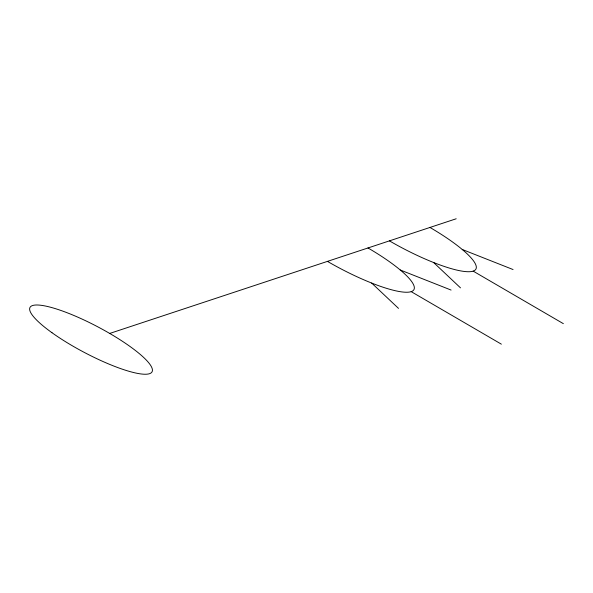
<?xml version="1.0" encoding="UTF-8"?>
<svg xmlns="http://www.w3.org/2000/svg" width="593" height="593" viewBox="0 0 593 593"><rect width="100%" height="100%" fill="white"/><g stroke="black" fill="none" stroke-linecap="round" stroke-linejoin="round"><path stroke-width="0.89" d="M109.712 333.444L456.187 218.773M462.229 249.475L513.064 269.541M400.245 269.985L451.08 290.059M389.431 240.862A74.866 15.692 27.8 0 0 473.17 271.127L563.35 323.659M327.447 261.38A74.866 15.692 27.8 0 0 411.186 291.645L501.367 344.17M433.646 262.543L460.494 287.864M371.663 283.054L398.511 308.382M367.979 247.963A74.866 15.692 27.8 0 1 411.186 291.645M429.962 227.453A74.866 15.692 27.8 0 1 473.17 271.127M51.954 332.695A68.996 14.462 27.8 0 0 151.586 372.463A68.996 14.462 27.8 0 0 69.559 313.704A68.996 14.462 27.8 0 0 51.954 332.695"/></g></svg>
